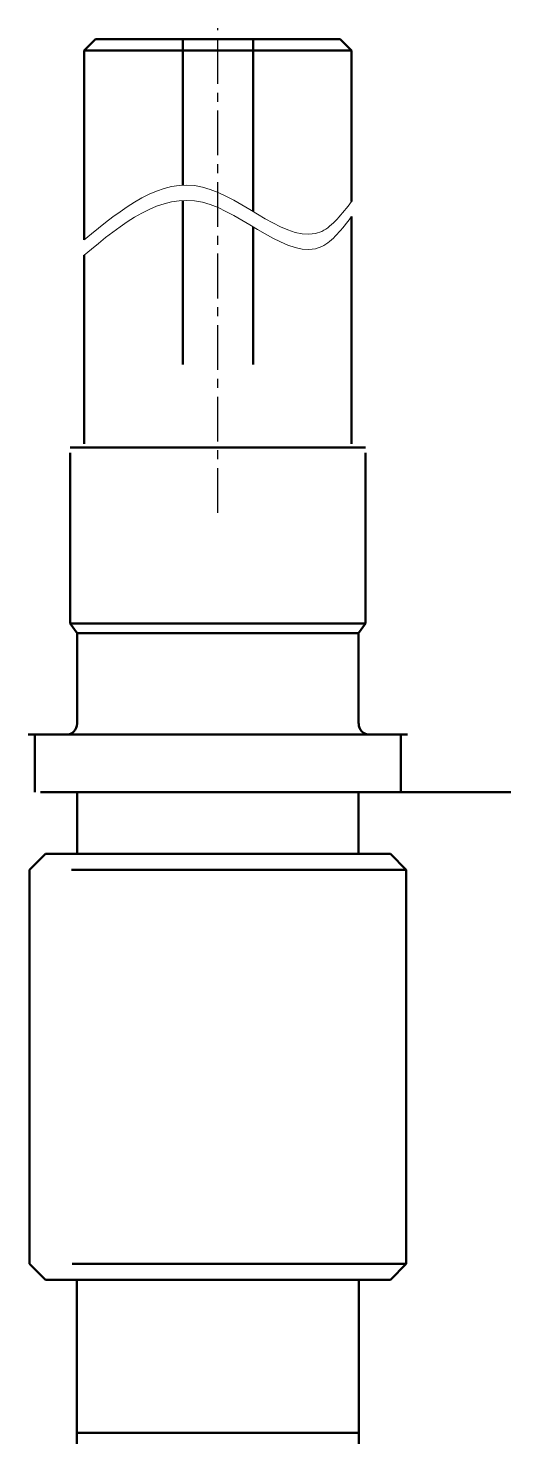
# Model space of a CAD drawing. Header units: millimetres. Extents: x 302815 to 71992173, y 29044 to 35715241.
# Drawn here: x 302815.5 to 302884.1, y 29044.1 to 29245.1 of the extents above.
import ezdxf

# ---------------------------------------------------------------- set-up
doc = ezdxf.new("R2010")
doc.units = ezdxf.units.MM
doc.header["$LTSCALE"] = 0.2
doc.linetypes.add('CENTER', pattern=[50.8, 31.75, -6.35, 6.35, -6.35])
for name, color, linetype, lineweight in [('_Linie grube', 7, 'Continuous', 50), ('_Osie symetrii', 4, 'CENTER', 25), ('kontur', 10, 'Continuous', 15)]:
    doc.layers.add(name, color=color, linetype=linetype, lineweight=lineweight)

msp = doc.modelspace()

# ---------------------------------------------------------------- linework, layer by layer
at = {"layer": '_Linie grube'}
for p, q in [((302823.44, 29242), (302825.04, 29243.6)), ((302825.04, 29243.6), (302859.84, 29243.6)), ((302837.44, 29243.6), (302837.44, 29222.85)), ((302847.44, 29219.12), (302847.44, 29243.6)), ((302861.44, 29242), (302859.84, 29243.6)), ((302823.44, 29215.09), (302823.44, 29242)), ((302823.44, 29242), (302861.44, 29242)), ((302861.44, 29220.55), (302861.44, 29242)), ((302837.44, 29220.69), (302837.44, 29197.39)), ((302847.44, 29197.39), (302847.44, 29216.96)), ((302861.44, 29187.6), (302861.44, 29218.39)), ((302823.44, 29187.6), (302823.44, 29212.93)), ((302823.44, 29187.6), (302823.44, 29186.1)), ((302861.44, 29187.6), (302861.44, 29186.1)), ((302821.44, 29185.59), (302863.44, 29185.59)), ((302821.44, 29184.83), (302821.44, 29175.68)), ((302863.44, 29184.83), (302863.44, 29163.7)), ((302821.44, 29163.7), (302821.44, 29175.68)), ((302821.44, 29163.7), (302821.44, 29160.6)), ((302863.44, 29163.7), (302863.44, 29160.6)), ((302821.44, 29160.6), (302863.44, 29160.6)), ((302822.44, 29159.2), (302821.44, 29160.6)), ((302862.44, 29159.2), (302863.44, 29160.6)), ((302822.44, 29159.2), (302862.44, 29159.2)), ((302822.44, 29146.36), (302822.44, 29159.2)), ((302862.44, 29146.36), (302862.44, 29159.2)), ((302822.44, 29144.8), (302815.49, 29144.8)), ((302816.44, 29144.8), (302816.44, 29136.6)), ((302869.39, 29144.8), (302822.44, 29144.8)), ((302868.44, 29144.8), (302868.44, 29136.6)), ((302817.24, 29136.6), (302822.44, 29136.6)), ((302822.44, 29127.85), (302822.44, 29136.6)), ((302862.44, 29136.6), (302822.44, 29136.6)), ((302853.88, 29136.6), (302884.05, 29136.6)), ((302862.44, 29127.85), (302862.44, 29136.6)), ((302815.68, 29125.6), (302817.93, 29127.85)), ((302862.44, 29127.85), (302817.93, 29127.85)), ((302862.44, 29127.85), (302866.96, 29127.85)), ((302869.21, 29125.6), (302866.96, 29127.85)), ((302815.68, 29125.6), (302815.68, 29069.6)), ((302821.65, 29125.6), (302869.21, 29125.6)), ((302869.21, 29097.6), (302869.21, 29125.6)), ((302869.21, 29097.6), (302869.21, 29069.6)), ((302815.68, 29069.6), (302817.93, 29067.35)), ((302869.21, 29069.6), (302821.72, 29069.6)), ((302869.21, 29069.6), (302866.96, 29067.35)), ((302817.93, 29067.35), (302866.96, 29067.35)), ((302822.4, 29060.62), (302822.4, 29067.35)), ((302862.48, 29060.62), (302862.48, 29067.35)), ((302822.4, 29060.62), (302822.4, 29044.05)), ((302822.4, 29060.62), (302822.4, 29044.05)), ((302822.4, 29060.62), (302822.4, 29044.05)), ((302822.4, 29060.62), (302822.4, 29044.05)), ((302822.4, 29060.62), (302822.4, 29044.05)), ((302822.4, 29060.62), (302822.4, 29044.05)), ((302862.48, 29060.62), (302862.48, 29044.05)), ((302822.4, 29045.58), (302862.48, 29045.58))]:
    msp.add_line(p, q, dxfattribs=at)
for centre, start, end in [((302820.88, 29146.36), 270, 0), ((302864.01, 29146.36), 180, 270)]:
    msp.add_arc(centre, 1.56, start, end, dxfattribs=at)
at = {"layer": '_Osie symetrii'}
msp.add_line((302842.44, 29176.3), (302842.44, 29245.15), dxfattribs=at)
at = {"layer": 'kontur'}
for points in [[(302823.44, 29215.09), (302840.24, 29222.59), (302857.19, 29216.3), (302861.44, 29220.55)], [(302823.44, 29212.93), (302840.24, 29220.43), (302857.19, 29214.14), (302861.44, 29218.39)]]:
    msp.add_spline(points, degree=3, dxfattribs=at)

doc.saveas('drawing.dxf')
